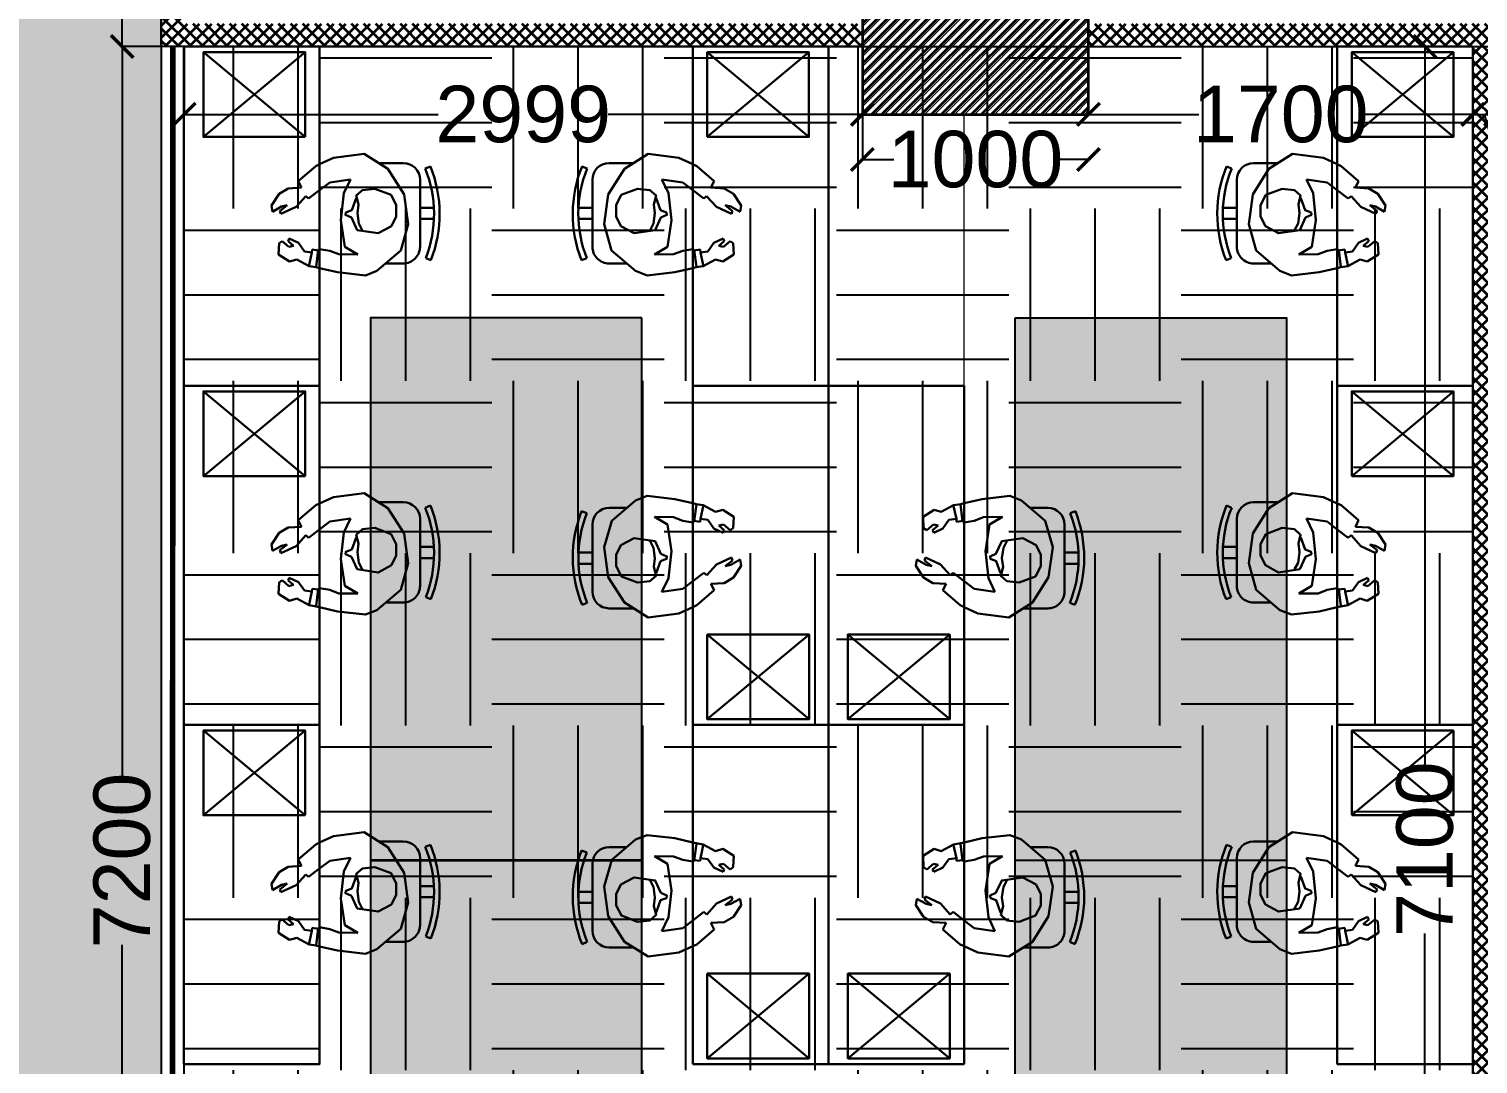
# Model space of a CAD drawing. Header units: millimetres. Extents: x 263321 to 4958806, y 33647 to 987811.
# Drawn here: x 2348066 to 2354474, y 475183 to 479761 of the extents above; entities that cross this region are included whole.
import ezdxf

# ---------------------------------------------------------------- set-up
doc = ezdxf.new("R2010")
doc.units = ezdxf.units.MM
doc.header["$PDMODE"] = 3
for name, color, linetype, lineweight in [('A-FURN-MODULAR', 6, 'Continuous', 18), ('A-FURN-TABLE-GROMMET', 7, 'Continuous', 9), ('A-GLASS PARTITION', 5, 'Continuous', 18), ('A-GYPSUM PARTITION', 250, 'Continuous', 35), ('A-PLAN-COLUMN', 3, 'Continuous', 0), ('A-PLAN-RCC-HATCH', 8, 'Continuous', 13), ('Base 7th & 9th', 250, 'Continuous', 35), ('FURNITURE', 30, 'Continuous', 5), ('SW-PARTITION GYPSUM', 30, 'Continuous', 18)]:
    doc.layers.add(name, color=color, linetype=linetype, lineweight=lineweight)
for name, color, linetype in [('CEILING TOA', 7, 'Continuous'), ('FLOORING TOA', 7, 'Continuous'), ('PARTITION DIM.', 250, 'Continuous'), ('PARTITION GYPSUM', 250, 'Continuous')]:
    doc.layers.add(name, color=color, linetype=linetype)
doc.styles.get("Standard").update_dxf_attribs({"font": 'arial.ttf'})
doc.styles.add('TEXT @ 150', font='arial.ttf', dxfattribs={"height": 225})
doc.dimstyles.new('DIM @ 150', dxfattribs={"dimtxt": 225, "dimasz": 100, "dimexe": 1, "dimexo": 0, "dimgap": 0.5, "dimtad": 0, "dimdec": 0, "dimzin": 0, "dimdsep": 46, "dimtxsty": 'TEXT @ 150', "dimblk": 'ARCHTICK', "dimcen": -2, "dimclrd": 8, "dimclre": 8, "dimclrt": 7, "dimadec": 0, "dimazin": 0, "dimtfac": 1, "dimtdec": 0, "dimtofl": 0, "dimtmove": 0, "dimatfit": 3, "dimldrblk": 'OPEN90', "dimfxl": 1, "dimtolj": 1, "dimtzin": 0, "dimlwd": -1, "dimlwe": -1, "dimarcsym": 0})
pattern_1 = [(45, (13069.08, -8478.743), (-26.94076836, 26.94076836), []), (135, (13069.08, -8478.743), (-26.94076836, -26.94076836), [])]

# ---------------------------------------------------------------- blocks, each defined once
blk = doc.blocks.new('EWDSXC')
at = {"layer": 'FURNITURE', "color": 20, "lineweight": 30}
for p, q in [((2181354.7, 122523.5), (2181804.7, 122898.5)), ((2181354.7, 122898.5), (2181804.7, 122523.5)), ((2181890.8, 121423.5), (2181290.8, 121423.5))]:
    blk.add_line(p, q, dxfattribs=at)
at = {"layer": 'FURNITURE', "color": 8, "lineweight": 30}
for p, q in [((2181029.8, 122408.2, 0), (2180920.8, 122408.2, 0)), ((2181093.5, 122448.2, 0), (2180988.7, 122382.5, 0)), ((2181229.6, 122430.8, 0), (2181093.5, 122448.2, 0)), ((2181290.8, 122402.6, 0), (2181229.6, 122430.8, 0)), ((2181308.1, 122394.6, 0), (2181290.8, 122402.6, 0)), ((2181385.3, 122328.3, 0), (2181308.1, 122394.6, 0)), ((2180846.8, 122334.2, 0), (2180846.8, 122038.2, 0)), ((2180988.7, 122382.5, 0), (2180917.2, 122269.7, 0)), ((2181183.6, 122274.7, 0), (2181154.5, 122335.4, 0)), ((2181154.5, 122335.4, 0), (2181246.3, 122322.2, 0)), ((2181290.8, 122288.2, 0), (2181246.3, 122322.2, 0)), ((2181370.8, 122299.7, 0), (2181385.3, 122328.3, 0)), ((2180917.2, 122269.7, 0), (2180899.1, 122138.1, 0)), ((2181196.3, 122156, 0), (2181183.6, 122274.7, 0)), ((2181290.8, 122288.2, 0), (2181339.7, 122250.9, 0)), ((2181339.7, 122250.9, 0), (2181352.2, 122262, 0)), ((2181352.2, 122262, 0), (2181395.1, 122214.3, 0)), ((2181429.8, 122296.2, 0), (2181370.8, 122299.7, 0)), ((2181470.4, 122272.3, 0), (2181429.8, 122296.2, 0)), ((2181504.2, 122220.5, 0), (2181470.4, 122272.3, 0)), ((2181395.1, 122214.3, 0), (2181461.8, 122183.1, 0)), ((2181466.7, 122196, 0), (2181434.4, 122221.3, 0)), ((2181434.4, 122221.3, 0), (2181459.2, 122215.6, 0)), ((2181459.2, 122215.6, 0), (2181499.8, 122192.4, 0)), ((2181461.8, 122183.1, 0), (2181466.7, 122196, 0)), ((2181499.8, 122192.4, 0), (2181504.2, 122220.5, 0)), ((2180899.1, 122138.1, 0), (2180932.1, 122020.8, 0)), ((2181179, 122037.9, 0), (2181196.3, 122156, 0)), ((2181424.8, 122073.8, 0), (2181384.6, 122055.1, 0)), ((2181430.2, 122062.6, 0), (2181424.8, 122073.8, 0)), ((2180932.1, 122020.8, 0), (2181037.2, 121931, 0)), ((2181121.3, 122003.8, 0), (2181205.9, 122005.1, 0)), ((2181205.9, 122005.1, 0), (2181246.3, 122020.5, 0)), ((2181290.8, 122028, 0), (2181246.3, 122020.5, 0)), ((2181294.6, 122027.8, 0), (2181290.1, 122028, 0)), ((2181295.2, 122021.6, 0), (2181294.6, 122027.8, 0)), ((2181323.9, 122025.1, 0), (2181295.2, 122021.6, 0)), ((2181325.1, 122012.8, 0), (2181323.9, 122025.1, 0)), ((2181358.1, 122017.3, 0), (2181325.1, 122012.8, 0)), ((2181384.6, 122055.1, 0), (2181358.1, 122017.3, 0)), ((2181405.7, 122042.3, 0), (2181430.2, 122062.6, 0)), ((2181426.5, 122037.5, 0), (2181405.7, 122042.3, 0)), ((2181423.6, 121972.4, 0), (2181472.5, 122003.1, 0)), ((2181456.2, 122062.7, 0), (2181426.5, 122037.5, 0)), ((2181470, 122053.5, 0), (2181456.2, 122062.7, 0)), ((2181472.5, 122003.1, 0), (2181470, 122053.5, 0)), ((2180920.8, 121964.2, 0), (2180998.3, 121964.2, 0)), ((2181290.8, 121943.7, 0), (2181211.3, 121925.1, 0)), ((2181290.8, 121943.7, 0), (2181306.2, 121947.3, 0)), ((2181306.2, 121947.3, 0), (2181337.2, 121952.2, 0)), ((2181337.2, 121952.2, 0), (2181391.8, 121981.6, 0)), ((2181391.8, 121981.6, 0), (2181423.6, 121972.4, 0)), ((2181037.2, 121931, 0), (2181088.5, 121911.2, 0)), ((2181088.5, 121911.2, 0), (2181211.3, 121925.1, 0))]:
    blk.add_line(p, q, dxfattribs=at)
at = {"layer": 'FURNITURE', "color": 20, "lineweight": 30}
for points in [[(2181290.8, 122923.5), (2181290.8, 121423.5), (2181890.8, 121423.5), (2181890.8, 122923.5)], [(2181354.7, 122523.5), (2181354.7, 122898.5), (2181804.7, 122898.5), (2181804.7, 122523.5)]]:
    blk.add_lwpolyline(points, close=True, dxfattribs=at)
at = {"layer": 'FURNITURE', "color": 8, "lineweight": 30, "elevation": 0}
for points in [[(2180801, 122392.9), (2180823.8, 122383.6)], [(2181102.2, 122111.7), (2181117.2, 122140.2), (2181123.6, 122186.5), (2181118.7, 122225), (2181128.6, 122264.2), (2181101.5, 122288.5), (2181046.8, 122294.4), (2180974.9, 122267.2), (2180951.6, 122222.4), (2180951.6, 122171.8), (2180973, 122129), (2181031.3, 122097.9), (2181124.6, 122111.5), (2181150, 122166.6), (2181176.4, 122178.7), (2181175, 122189.4), (2181148.6, 122199.4), (2181129.4, 122252.8)], [(2180784.7, 122210.7), (2180846.8, 122210.7)], [(2180784.7, 122161.4), (2180846.8, 122161.4)], [(2181179, 122037.9), (2181121.3, 122003.8)], [(2181297.6, 122023.1), (2181306.6, 121949.2)], [(2181325.1, 122012.8), (2181338.7, 121949.9)], [(2180799, 121978.7), (2180821.8, 121988)]]:
    blk.add_lwpolyline(points, dxfattribs=at)
blk.add_lwpolyline([(2181290.1, 122028, 0.034638), (2181290.8, 122038.2), (2181290.8, 122288.2)], format="xyb", dxfattribs=at)
at = {"layer": 'FURNITURE', "color": 8, "lineweight": 30}
for centre, radius, start, end in [((2181317.2, 122183.3, 0), 557.1, 157.90057, 201.54195), ((2180920.8, 122334.2, 0), 74, 89.99989, 179.99989), ((2181317.2, 122183.3, 0), 532.5, 157.90057, 201.51614), ((2180920.8, 122038.2, 0), 74, 179.99989, 269.99989)]:
    blk.add_arc(centre, radius, start, end, dxfattribs=at)
blk = doc.blocks.new('f')
at = {"layer": 'FURNITURE', "color": 20, "lineweight": 30}
for p, q in [((1771584.1, 166310.4, 0), (1770984.1, 166310.4, 0)), ((1771584.1, 166310.4, 0), (1772184.1, 166310.4, 0)), ((1771048, 165210.4, 0), (1771498, 164835.4, 0)), ((1771048, 164835.4, 0), (1771498, 165210.4, 0)), ((1772120.2, 165210.4, 0), (1771670.2, 164835.4, 0)), ((1772120.2, 164835.4, 0), (1771670.2, 165210.4, 0))]:
    blk.add_line(p, q, dxfattribs=at)
at = {"layer": 'FURNITURE', "color": 8, "lineweight": 30}
for p, q in [((1770614.1, 165769.7, 0), (1770691.6, 165769.7, 0)), ((1770625.4, 165713.1, 0), (1770730.5, 165802.9, 0)), ((1770730.5, 165802.9, 0), (1770781.9, 165822.6, 0)), ((1770781.9, 165822.6, 0), (1770904.7, 165808.8, 0)), ((1770984.1, 165790.2, 0), (1770904.7, 165808.8, 0)), ((1770984.1, 165790.2, 0), (1770999.5, 165786.6, 0)), ((1770999.5, 165786.6, 0), (1771030.5, 165781.7, 0)), ((1771030.5, 165781.7, 0), (1771085.1, 165752.3, 0)), ((1772137.7, 165781.7, 0), (1772083.2, 165752.3, 0)), ((1772168.8, 165786.6, 0), (1772137.7, 165781.7, 0)), ((1772184.1, 165790.2, 0), (1772168.8, 165786.6, 0)), ((1772184.1, 165790.2, 0), (1772263.6, 165808.8, 0)), ((1772386.4, 165822.6, 0), (1772263.6, 165808.8, 0)), ((1772437.7, 165802.9, 0), (1772386.4, 165822.6, 0)), ((1772542.8, 165713.1, 0), (1772437.7, 165802.9, 0)), ((1772554.1, 165769.7, 0), (1772476.6, 165769.7, 0)), ((1770592.4, 165595.8, 0), (1770625.4, 165713.1, 0)), ((1770814.7, 165730.1, 0), (1770899.2, 165728.8, 0)), ((1770899.2, 165728.8, 0), (1770939.6, 165713.4, 0)), ((1770984.1, 165705.9, 0), (1770939.6, 165713.4, 0)), ((1770988, 165706.1, 0), (1770983.4, 165705.9, 0)), ((1770988.6, 165712.3, 0), (1770988, 165706.1, 0)), ((1771017.3, 165708.8, 0), (1770988.6, 165712.3, 0)), ((1771018.5, 165721.1, 0), (1771017.3, 165708.8, 0)), ((1771051.4, 165716.6, 0), (1771018.5, 165721.1, 0)), ((1771078, 165678.8, 0), (1771051.4, 165716.6, 0)), ((1771085.1, 165752.3, 0), (1771116.9, 165761.5, 0)), ((1771116.9, 165761.5, 0), (1771165.8, 165730.8, 0)), ((1771165.8, 165730.8, 0), (1771163.4, 165680.4, 0)), ((1772051.4, 165761.5, 0), (1772002.5, 165730.8, 0)), ((1772002.5, 165730.8, 0), (1772004.9, 165680.4, 0)), ((1772083.2, 165752.3, 0), (1772051.4, 165761.5, 0)), ((1772090.3, 165678.8, 0), (1772116.9, 165716.6, 0)), ((1772116.9, 165716.6, 0), (1772149.8, 165721.1, 0)), ((1772149.8, 165721.1, 0), (1772151, 165708.8, 0)), ((1772151, 165708.8, 0), (1772179.7, 165712.3, 0)), ((1772179.7, 165712.3, 0), (1772180.3, 165706.1, 0)), ((1772180.3, 165706.1, 0), (1772184.8, 165705.9, 0)), ((1772184.1, 165705.9, 0), (1772228.7, 165713.4, 0)), ((1772269.1, 165728.8, 0), (1772228.7, 165713.4, 0)), ((1772353.6, 165730.1, 0), (1772269.1, 165728.8, 0)), ((1772575.8, 165595.8, 0), (1772542.8, 165713.1, 0)), ((1770540.1, 165399.7, 0), (1770540.1, 165695.7, 0)), ((1770872.3, 165696, 0), (1770889.7, 165577.9, 0)), ((1771118.1, 165660.1, 0), (1771078, 165678.8, 0)), ((1771119.8, 165696.4, 0), (1771099, 165691.6, 0)), ((1771099, 165691.6, 0), (1771123.6, 165671.3, 0)), ((1771123.6, 165671.3, 0), (1771118.1, 165660.1, 0)), ((1771149.5, 165671.2, 0), (1771119.8, 165696.4, 0)), ((1771163.4, 165680.4, 0), (1771149.5, 165671.2, 0)), ((1772004.9, 165680.4, 0), (1772018.8, 165671.2, 0)), ((1772018.8, 165671.2, 0), (1772048.4, 165696.4, 0)), ((1772069.3, 165691.6, 0), (1772044.7, 165671.3, 0)), ((1772044.7, 165671.3, 0), (1772050.1, 165660.1, 0)), ((1772048.4, 165696.4, 0), (1772069.3, 165691.6, 0)), ((1772050.1, 165660.1, 0), (1772090.3, 165678.8, 0)), ((1772295.9, 165696, 0), (1772278.6, 165577.9, 0)), ((1772628.1, 165399.7, 0), (1772628.1, 165695.7, 0)), ((1770610.5, 165464.2, 0), (1770592.4, 165595.8, 0)), ((1770889.7, 165577.9, 0), (1770876.9, 165459.2, 0)), ((1772278.6, 165577.9, 0), (1772291.4, 165459.2, 0)), ((1772557.7, 165464.2, 0), (1772575.8, 165595.8, 0)), ((1771045.5, 165471.8, 0), (1771088.4, 165519.6, 0)), ((1771088.4, 165519.6, 0), (1771155.1, 165550.8, 0)), ((1771160, 165537.9, 0), (1771127.7, 165512.6, 0)), ((1771127.7, 165512.6, 0), (1771152.6, 165518.3, 0)), ((1771152.6, 165518.3, 0), (1771193.1, 165541.5, 0)), ((1771155.1, 165550.8, 0), (1771160, 165537.9, 0)), ((1771197.6, 165513.4, 0), (1771163.8, 165461.6, 0)), ((1771193.1, 165541.5, 0), (1771197.6, 165513.4, 0)), ((1771975.1, 165541.5, 0), (1771970.7, 165513.4, 0)), ((1771970.7, 165513.4, 0), (1772004.5, 165461.6, 0)), ((1772015.7, 165518.3, 0), (1771975.1, 165541.5, 0)), ((1772013.2, 165550.8, 0), (1772008.2, 165537.9, 0)), ((1772008.2, 165537.9, 0), (1772040.5, 165512.6, 0)), ((1772079.8, 165519.6, 0), (1772013.2, 165550.8, 0)), ((1772040.5, 165512.6, 0), (1772015.7, 165518.3, 0)), ((1772122.7, 165471.8, 0), (1772079.8, 165519.6, 0)), ((1770682, 165351.4, 0), (1770610.5, 165464.2, 0)), ((1770876.9, 165459.2, 0), (1770847.8, 165398.5, 0)), ((1770984.1, 165445.7, 0), (1770939.6, 165411.7, 0)), ((1770984.1, 165445.7, 0), (1771033, 165483, 0)), ((1771033, 165483, 0), (1771045.5, 165471.8, 0)), ((1771163.8, 165461.6, 0), (1771123.1, 165437.7, 0)), ((1772004.5, 165461.6, 0), (1772045.1, 165437.7, 0)), ((1772135.3, 165483, 0), (1772122.7, 165471.8, 0)), ((1772184.1, 165445.7, 0), (1772135.3, 165483, 0)), ((1772184.1, 165445.7, 0), (1772228.7, 165411.7, 0)), ((1772291.4, 165459.2, 0), (1772320.4, 165398.5, 0)), ((1772486.2, 165351.4, 0), (1772557.7, 165464.2, 0)), ((1770847.8, 165398.5, 0), (1770939.6, 165411.7, 0)), ((1771078.6, 165405.6, 0), (1771001.4, 165339.3, 0)), ((1771123.1, 165437.7, 0), (1771064.1, 165434.2, 0)), ((1771064.1, 165434.2, 0), (1771078.6, 165405.6, 0)), ((1772045.1, 165437.7, 0), (1772104.2, 165434.2, 0)), ((1772104.2, 165434.2, 0), (1772089.7, 165405.6, 0)), ((1772089.7, 165405.6, 0), (1772166.8, 165339.3, 0)), ((1772320.4, 165398.5, 0), (1772228.7, 165411.7, 0)), ((1770723.1, 165325.7, 0), (1770614.1, 165325.7, 0)), ((1770786.9, 165285.7, 0), (1770682, 165351.4, 0)), ((1770984.1, 165331.3, 0), (1770922.9, 165303.1, 0)), ((1771001.4, 165339.3, 0), (1770984.1, 165331.3, 0)), ((1772166.8, 165339.3, 0), (1772184.1, 165331.3, 0)), ((1772184.1, 165331.3, 0), (1772245.3, 165303.1, 0)), ((1772381.4, 165285.7, 0), (1772486.2, 165351.4, 0)), ((1772445.2, 165325.7, 0), (1772554.1, 165325.7, 0)), ((1770922.9, 165303.1, 0), (1770786.9, 165285.7, 0)), ((1772245.3, 165303.1, 0), (1772381.4, 165285.7, 0))]:
    blk.add_line(p, q, dxfattribs=at)
at = {"layer": 'FURNITURE', "color": 20, "lineweight": 30, "elevation": 0}
for points in [[(1770984.1, 164810.4), (1770984.1, 166310.4), (1771584.1, 166310.4), (1771584.1, 164810.4)], [(1772184.1, 164810.4), (1772184.1, 166310.4), (1771584.1, 166310.4), (1771584.1, 164810.4)], [(1771048, 165210.4), (1771048, 164835.4), (1771498, 164835.4), (1771498, 165210.4)], [(1772120.2, 165210.4), (1772120.2, 164835.4), (1771670.2, 164835.4), (1771670.2, 165210.4)]]:
    blk.add_lwpolyline(points, close=True, dxfattribs=at)
at = {"layer": 'FURNITURE', "color": 8, "lineweight": 30, "elevation": 0}
for points in [[(1770990.9, 165710.8), (1770999.9, 165784.7)], [(1771018.5, 165721.1), (1771032, 165784)], [(1772149.8, 165721.1), (1772136.3, 165784)], [(1772177.4, 165710.8), (1772168.3, 165784.7)], [(1770492.3, 165755.2), (1770515.2, 165745.9)], [(1770872.3, 165696), (1770814.7, 165730.1)], [(1772295.9, 165696), (1772353.6, 165730.1)], [(1772676, 165755.2), (1772653.1, 165745.9)], [(1770478.1, 165572.5), (1770540.1, 165572.5)], [(1770795.6, 165622.2), (1770810.5, 165593.7), (1770817, 165547.3), (1770812, 165508.9), (1770822, 165469.7), (1770794.9, 165445.4), (1770740.2, 165439.5), (1770668.2, 165466.7), (1770644.9, 165511.5), (1770644.9, 165562.1), (1770666.3, 165604.9), (1770724.6, 165636), (1770817.9, 165622.4), (1770843.4, 165567.3), (1770869.8, 165555.2), (1770868.3, 165544.5), (1770841.9, 165534.5), (1770822.7, 165481.1)], [(1772372.7, 165622.2), (1772357.7, 165593.7), (1772351.3, 165547.3), (1772356.3, 165508.9), (1772346.3, 165469.7), (1772373.4, 165445.4), (1772428.1, 165439.5), (1772500, 165466.7), (1772523.3, 165511.5), (1772523.3, 165562.1), (1772502, 165604.9), (1772443.6, 165636), (1772350.3, 165622.4), (1772324.9, 165567.3), (1772298.5, 165555.2), (1772299.9, 165544.5), (1772326.3, 165534.5), (1772345.6, 165481.1)], [(1772690.2, 165572.5), (1772628.1, 165572.5)], [(1770478.1, 165523.2), (1770540.1, 165523.2)], [(1772690.2, 165523.2), (1772628.1, 165523.2)], [(1770494.3, 165341), (1770517.2, 165350.3)], [(1772673.9, 165341), (1772651.1, 165350.3)]]:
    blk.add_lwpolyline(points, dxfattribs=at)
for points in [[(1770983.4, 165705.9, -0.034638), (1770984.1, 165695.7), (1770984.1, 165445.7)], [(1772184.8, 165705.9, 0.034638), (1772184.1, 165695.7), (1772184.1, 165445.7)]]:
    blk.add_lwpolyline(points, format="xyb", dxfattribs=at)
at = {"layer": 'FURNITURE', "color": 8, "lineweight": 30}
for centre, radius, start, end in [((1770614.1, 165695.7), 74, 90.00011, 180.00011), ((1772554.1, 165695.7), 74, 359.99989, 89.99989), ((1771010.5, 165550.6), 557.1, 158.45805, 202.09943), ((1771010.5, 165550.6), 532.5, 158.48386, 202.09943), ((1772157.7, 165550.6), 532.5, 337.90057, 21.51614), ((1772157.7, 165550.6), 557.1, 337.90057, 21.54195), ((1770614.1, 165399.7), 74, 180.00011, 270.00011), ((1772554.1, 165399.7), 74, 269.99989, 359.99989)]:
    blk.add_arc(centre, radius, start, end, dxfattribs=at)
blk = doc.blocks.new('Columns')
at = {"layer": 'A-PLAN-RCC-HATCH'}
h = blk.add_hatch(dxfattribs=at)
h.set_pattern_fill('ANSI31', color=256, scale=250, style=0)
h.set_pattern_definition([(45, (414397.9, -601762.232), (-22.0970869, 22.0970869), [])])
h.paths.add_polyline_path([(-26160.3, -9463), (-25160.3, -9463), (-25160.3, -8463), (-26160.3, -8463)])
at = {"layer": 'A-PLAN-COLUMN'}
blk.add_lwpolyline([(-26160.3, -9463), (-25160.3, -9463), (-25160.3, -8463), (-26160.3, -8463)], close=True, dxfattribs=at)
blk = doc.blocks.new('_ArchTick')
at = {"color": 0, "linetype": 'ByBlock', "const_width": 0.15}
blk.add_lwpolyline([(-0.5, -0.5), (0.5, 0.5)], dxfattribs=at)
blk = doc.blocks.new('*D637')
at = {"layer": 'Defpoints', "color": 0, "transparency": 16777216}
for p in [(2348752.4, 479683.1, 0), (2351751.6, 479683.1), (2351751.6, 479383.1)]:
    blk.add_point(p, dxfattribs=at)
at = {"layer": 'PARTITION DIM.', "color": 8, "transparency": 16777216}
for p, q in [((2348752.4, 479683.1), (2348752.4, 479382.1)), ((2351751.6, 479683.1), (2351751.6, 479382.1)), ((2348752.4, 479383.1), (2349875.8, 479383.1)), ((2351751.6, 479383.1), (2350628.2, 479383.1))]:
    blk.add_line(p, q, dxfattribs=at)
at = {"layer": 'PARTITION DIM.', "color": 8, "transparency": 16777216, "xscale": 100, "yscale": 100, "zscale": 100, "rotation": 180}
blk.add_blockref('_ArchTick', (2348752.4, 479383.1), dxfattribs=at)
at = {"layer": 'PARTITION DIM.', "color": 8, "transparency": 16777216, "xscale": 100, "yscale": 100, "zscale": 100}
blk.add_blockref('_ArchTick', (2351751.6, 479383.1), dxfattribs=at)
at = {"layer": 'PARTITION DIM.', "color": 7, "transparency": 16777216, "insert": (2350252, 479383.1), "char_height": 250, "attachment_point": 5}
blk.add_mtext('\\A1;2999', dxfattribs=at)
blk = doc.blocks.new('_Open90')
at = {"color": 0, "linetype": 'ByBlock'}
for p, q in [((0, 0), (-1, 0)), ((-0.5, 0.5), (0, 0)), ((0, 0), (-0.5, -0.5))]:
    blk.add_line(p, q, dxfattribs=at)
blk = doc.blocks.new('*D638')
at = {"layer": 'Defpoints', "color": 0, "transparency": 16777216}
for p in [(2351751.6, 479483.6), (2352751.6, 479183.6), (2352751.6, 479183.6)]:
    blk.add_point(p, dxfattribs=at)
at = {"layer": 'PARTITION DIM.', "color": 8, "transparency": 16777216}
for p, q in [((2351751.6, 479483.6), (2351751.6, 479182.6)), ((2351751.6, 479183.6), (2351890, 479183.6)), ((2352751.6, 479183.6), (2352613.2, 479183.6)), ((2352751.6, 479183.6), (2352751.6, 479184.6))]:
    blk.add_line(p, q, dxfattribs=at)
at = {"layer": 'PARTITION DIM.', "color": 8, "transparency": 16777216, "xscale": 100, "yscale": 100, "zscale": 100, "rotation": 180}
blk.add_blockref('_ArchTick', (2351751.6, 479183.6), dxfattribs=at)
at = {"layer": 'PARTITION DIM.', "color": 8, "transparency": 16777216, "xscale": 100, "yscale": 100, "zscale": 100}
blk.add_blockref('_ArchTick', (2352751.6, 479183.6), dxfattribs=at)
at = {"layer": 'PARTITION DIM.', "color": 7, "transparency": 16777216, "insert": (2352251.6, 479183.6), "char_height": 250, "attachment_point": 5}
blk.add_mtext('\\A1;1000', dxfattribs=at)
blk = doc.blocks.new('*D639')
at = {"layer": 'Defpoints', "color": 0, "transparency": 16777216}
for p in [(2354451.6, 479683.1), (2352751.6, 479383.1), (2354451.6, 479383.1)]:
    blk.add_point(p, dxfattribs=at)
at = {"layer": 'PARTITION DIM.', "color": 8, "transparency": 16777216}
for p, q in [((2354451.6, 479683.1), (2354451.6, 479382.1)), ((2352751.6, 479383.1), (2352751.6, 479384.1)), ((2352751.6, 479383.1), (2353240, 479383.1)), ((2354451.6, 479383.1), (2353963.2, 479383.1))]:
    blk.add_line(p, q, dxfattribs=at)
at = {"layer": 'PARTITION DIM.', "color": 8, "transparency": 16777216, "xscale": 100, "yscale": 100, "zscale": 100, "rotation": 180}
blk.add_blockref('_ArchTick', (2352751.6, 479383.1), dxfattribs=at)
at = {"layer": 'PARTITION DIM.', "color": 8, "transparency": 16777216, "xscale": 100, "yscale": 100, "zscale": 100}
blk.add_blockref('_ArchTick', (2354451.6, 479383.1), dxfattribs=at)
at = {"layer": 'PARTITION DIM.', "color": 7, "transparency": 16777216, "insert": (2353601.6, 479383.1), "char_height": 250, "attachment_point": 5}
blk.add_mtext('\\A1;1700', dxfattribs=at)
blk = doc.blocks.new('*D640')
at = {"layer": 'Defpoints', "color": 0, "transparency": 16777216}
for p in [(2354451.6, 479683.1), (2354551.6, 479499.5), (2354551.6, 479383.1)]:
    blk.add_point(p, dxfattribs=at)
at = {"layer": 'PARTITION DIM.', "color": 8, "transparency": 16777216}
for p, q in [((2354451.6, 479683.1), (2354451.6, 479382.1)), ((2354551.6, 479499.5), (2354551.6, 479382.1)), ((2354451.6, 479383.1), (2354551.6, 479383.1)), ((2354501.6, 479383.1), (2354617, 478998.4)), ((2354617, 478998.4), (2354618, 478998.4))]:
    blk.add_line(p, q, dxfattribs=at)
at = {"layer": 'PARTITION DIM.', "color": 8, "transparency": 16777216, "xscale": 100, "yscale": 100, "zscale": 100, "rotation": 180}
blk.add_blockref('_ArchTick', (2354451.6, 479383.1), dxfattribs=at)
at = {"layer": 'PARTITION DIM.', "color": 8, "transparency": 16777216, "xscale": 100, "yscale": 100, "zscale": 100}
blk.add_blockref('_ArchTick', (2354551.6, 479383.1), dxfattribs=at)
at = {"layer": 'PARTITION DIM.', "color": 7, "transparency": 16777216, "insert": (2354882.5, 478998.4), "char_height": 250, "attachment_point": 5}
blk.add_mtext('\\A1;100', dxfattribs=at)
blk = doc.blocks.new('*D642')
at = {"layer": 'Defpoints', "color": 0, "transparency": 16777216}
for p in [(2354451.6, 479683.1), (2354239.3, 472583.1), (2354451.5, 472583.1)]:
    blk.add_point(p, dxfattribs=at)
at = {"layer": 'PARTITION DIM.', "color": 8, "transparency": 16777216}
for p, q in [((2354451.6, 479683.1), (2354238.3, 479683.1)), ((2354239.3, 479683.1), (2354239.3, 476505.4)), ((2354239.3, 472583.1), (2354239.3, 475760.7)), ((2354451.5, 472583.1), (2354238.3, 472583.1))]:
    blk.add_line(p, q, dxfattribs=at)
at = {"layer": 'PARTITION DIM.', "color": 8, "transparency": 16777216, "xscale": 100, "yscale": 100, "zscale": 100}
for p, rotation in [((2354239.3, 479683.1), 90), ((2354239.3, 472583.1), 270)]:
    blk.add_blockref('_ArchTick', p, dxfattribs=dict(at, rotation=rotation))
at = {"layer": 'PARTITION DIM.', "color": 7, "transparency": 16777216, "insert": (2354239.3, 476133.1), "char_height": 250, "attachment_point": 5, "rotation": 90}
blk.add_mtext('\\A1;7100', dxfattribs=at)
blk = doc.blocks.new('*D647')
at = {"layer": 'Defpoints', "color": 0, "transparency": 16777216}
for p in [(2348478.3, 479683.1), (2348650.9, 479683.1, 0), (2348650.9, 472483.1)]:
    blk.add_point(p, dxfattribs=at)
at = {"layer": 'PARTITION DIM.', "color": 8, "transparency": 16777216}
for p, q in [((2348650.9, 479683.1), (2348477.3, 479683.1)), ((2348478.3, 479683.1), (2348478.3, 476455.4)), ((2348478.3, 472483.1), (2348478.3, 475710.7)), ((2348650.9, 472483.1), (2348477.3, 472483.1))]:
    blk.add_line(p, q, dxfattribs=at)
at = {"layer": 'PARTITION DIM.', "color": 8, "transparency": 16777216, "xscale": 100, "yscale": 100, "zscale": 100}
for p, rotation in [((2348478.3, 479683.1), 90), ((2348478.3, 472483.1), 270)]:
    blk.add_blockref('_ArchTick', p, dxfattribs=dict(at, rotation=rotation))
at = {"layer": 'PARTITION DIM.', "color": 7, "transparency": 16777216, "insert": (2348478.3, 476083.1), "char_height": 250, "attachment_point": 5, "rotation": 90}
blk.add_mtext('\\A1;7200', dxfattribs=at)
blk = doc.blocks.new('*D648')
at = {"layer": 'Defpoints', "color": 0, "transparency": 16777216}
for p in [(2348478.3, 484183.1), (2348651.6, 484183.1, 0), (2348650.9, 479683.1, 0)]:
    blk.add_point(p, dxfattribs=at)
at = {"layer": 'PARTITION DIM.', "color": 8, "transparency": 16777216}
for p, q in [((2348651.6, 484183.1), (2348477.3, 484183.1)), ((2348478.3, 484183.1), (2348478.3, 482311.5)), ((2348478.3, 479683.1), (2348478.3, 481554.7)), ((2348650.9, 479683.1), (2348477.3, 479683.1))]:
    blk.add_line(p, q, dxfattribs=at)
at = {"layer": 'PARTITION DIM.', "color": 8, "transparency": 16777216, "xscale": 100, "yscale": 100, "zscale": 100}
for p, rotation in [((2348478.3, 484183.1), 90), ((2348478.3, 479683.1), 270)]:
    blk.add_blockref('_ArchTick', p, dxfattribs=dict(at, rotation=rotation))
at = {"layer": 'PARTITION DIM.', "color": 7, "transparency": 16777216, "insert": (2348478.3, 481933.1), "char_height": 250, "attachment_point": 5, "rotation": 90}
blk.add_mtext('\\A1;4500', dxfattribs=at)

msp = doc.modelspace()

# ---------------------------------------------------------------- hatches: boundary and pattern name
at = {"layer": 'A-GYPSUM PARTITION', "true_color": 0x636466}
h = msp.add_hatch(dxfattribs=at)
h.set_pattern_fill('ANSI37', color=251, scale=12)
h.set_pattern_definition(pattern_1)
h.paths.add_polyline_path([(2351775, 484383.1), (2351775, 487283.1), (2351675, 487283.1), (2351675, 487024.5), (2351691.6, 487025.1), (2351715.1, 487026.8), (2351705.3, 487012.3), (2351675, 486995.3), (2351675, 484483.1, -0.414214), (2351375, 484183.1), (2349230.4, 484183.1), (2349235.4, 484169), (2349227.7, 484183.1), (2349051.6, 484183.1), (2349043.2, 484161.6), (2349009.8, 484129.5), (2348996.5, 484134.4), (2348998.7, 484144.6), (2349010, 484166.4), (2349013.2, 484183.1), (2348906.1, 484183.1), (2348905.8, 484182.9), (2348886.8, 484182.9), (2348886.3, 484182.6), (2348880.2, 484183.1), (2348651.6, 484183.1), (2348651.6, 479683.1), (2351751.6, 479683.1), (2351751.6, 479783.1), (2348751.6, 479783.1), (2348751.6, 484083.1), (2351475, 484083.1, 0.414214)])
h = msp.add_hatch(dxfattribs=at)
h.set_pattern_fill('ANSI37', color=251, scale=12)
h.set_pattern_definition(pattern_1)
h.paths.add_polyline_path([(2358926.6, 479783.1), (2352751.6, 479783.1), (2352751.6, 479683.1), (2358926.6, 479683.1)])
h = msp.add_hatch(dxfattribs=at)
h.set_pattern_fill('ANSI37', color=251, scale=12)
h.set_pattern_definition(pattern_1)
h.paths.add_polyline_path([(2354451.6, 479683.1), (2354551.6, 479683.1), (2354551.6, 472483.1), (2354451.6, 472483.1)])
at = {"layer": 'Base 7th & 9th'}
h = msp.add_hatch(dxfattribs=at)
h.set_pattern_fill('ANSI31', color=256, scale=250, style=0)
h.set_pattern_definition([(45, (2792309.825, -112916.18), (-22.0970869, 22.0970869), [])])
h.paths.add_polyline_path([(2351751.6, 479383.1), (2352751.6, 479383.1), (2352751.6, 480383.1), (2351751.6, 480383.1)])
at = {"layer": 'CEILING TOA', "true_color": 0x939598}
h = msp.add_hatch(color=252, dxfattribs=at)
h.dxf.hatch_style = 1
h.paths.add_polyline_path([(2350776.6, 478483.9), (2349576.6, 478483.9), (2349576.6, 476083.1), (2350776.6, 476083.1)])
at = {"layer": 'CEILING TOA', "true_color": 0xf4ee51}
h = msp.add_hatch(color=41, dxfattribs=at)
h.dxf.hatch_style = 1
h.paths.add_polyline_path([(2352426.6, 478483.9), (2353626.6, 478483.9), (2353626.6, 476083.1), (2352426.6, 476083.1)])
h = msp.add_hatch(color=41, dxfattribs=at)
h.dxf.hatch_style = 1
h.paths.add_polyline_path([(2350776.6, 476084.1), (2349576.6, 476084.1), (2349576.6, 473683.1), (2350776.6, 473683.1)])
at = {"layer": 'CEILING TOA', "true_color": 0x939598}
h = msp.add_hatch(color=252, dxfattribs=at)
h.dxf.hatch_style = 1
h.paths.add_polyline_path([(2352426.6, 476084.1), (2353626.6, 476084.1), (2353626.6, 473683.1), (2352426.6, 473683.1)])
at = {"layer": 'FLOORING TOA', "true_color": 0xc7c8ca}
h = msp.add_hatch(dxfattribs=at)
h.set_pattern_fill('EARTH', color=9, scale=120)
edge = h.paths.add_edge_path()
edge.add_line((2399150.3, 470683.1), (2406751.6, 470683.1))
edge.add_line((2406751.6, 470683.1), (2406751.6, 489283.1))
edge.add_line((2406751.6, 489283.1), (2406777, 491421.9))
edge.add_line((2406777, 491421.9), (2410711.6, 491383.1))
edge.add_line((2410711.6, 491383.1), (2410711.6, 490662.8))
edge.add_line((2410711.6, 490662.8), (2412251.6, 490662.8))
edge.add_line((2412251.6, 490662.8), (2412251.6, 491383.1))
edge.add_line((2412251.6, 491383.1), (2413501.6, 491383.1))
edge.add_line((2413501.6, 491383.1), (2413501.6, 490641.9))
edge.add_line((2413501.6, 490641.9), (2414541.6, 490641.9))
edge.add_line((2414541.6, 490641.9), (2414541.6, 491383.1))
edge.add_line((2414541.6, 491383.1), (2419059.8, 491383.1))
edge.add_line((2419059.8, 491383.1), (2419290.9, 492883.1))
edge.add_line((2419290.9, 492883.1), (2413191.6, 492883.1))
edge.add_line((2413191.6, 492883.1), (2413191.6, 495458.2))
edge.add_line((2413191.6, 495458.2), (2416206.2, 495458.2))
edge.add_line((2416206.2, 495458.2), (2416206.2, 496558.2))
edge.add_line((2416206.2, 496558.2), (2413191.6, 496558.2))
edge.add_line((2413191.6, 496558.2), (2413191.6, 498963.1))
edge.add_line((2413191.6, 498963.1), (2411651.6, 498963.1))
edge.add_line((2411651.6, 498963.1), (2411651.6, 492883.1))
edge.add_line((2411651.6, 492883.1), (2404451.6, 492883.1))
edge.add_line((2404451.6, 492883.1), (2404452.6, 502283.1))
edge.add_line((2404452.6, 502283.1), (2402951.6, 502283.1))
edge.add_line((2402951.6, 502283.1), (2402951.4, 497183.5))
edge.add_line((2402951.4, 497183.5), (2402951.6, 497133.1))
edge.add_line((2402951.6, 497133.1), (2399951.6, 497133.1))
edge.add_line((2399951.6, 497133.1), (2399951.6, 505326.9))
edge.add_arc((2397396.4, -38564.5), 543897.4, 89.730828, 95.307778)
edge.add_line((2347082.8, 503000.8), (2347082.9, 472483.1))
edge.add_line((2347082.9, 472483.1), (2343851.6, 472483.1))
edge.add_line((2343851.6, 472483.1), (2343851.6, 458383.2))
edge.add_line((2343851.6, 458383.2), (2354252.4, 458383.2))
edge.add_line((2354252.4, 458383.2), (2354252.7, 455753.4))
edge.add_arc((2374151.3, 141679.3), 314703.8, 88.069715, 93.625218, ccw=False)
edge.add_line((2384751.6, 456204.5), (2384751.6, 459200.3))
edge.add_line((2384751.6, 459200.3), (2394751.8, 459200.3))
edge.add_line((2394751.8, 459200.3), (2394749.6, 457484.3))
edge.add_line((2394749.6, 457484.3), (2395751.6, 457483.1))
edge.add_line((2395751.6, 457483.1), (2395751.6, 458383.1))
edge.add_line((2395751.6, 458383.1), (2396651.6, 458383.1))
edge.add_line((2396651.6, 458383.1), (2396651.6, 459197.4))
edge.add_line((2396651.6, 459197.4), (2399811.2, 459198))
edge.add_line((2399811.2, 459198), (2399811.2, 460833.1))
edge.add_line((2399811.2, 460833.1), (2398551.6, 460833.1))
edge.add_line((2398551.6, 460833.1), (2398551.6, 466883.1))
edge.add_line((2398551.6, 466883.1), (2403551.7, 466883.1))
edge.add_line((2403551.7, 466883.1), (2403551.7, 465533.1))
edge.add_line((2403551.7, 465533.1), (2407851.7, 465533.1))
edge.add_line((2407851.7, 465533.1), (2407851.7, 460783.1))
edge.add_line((2407851.7, 460783.1), (2409491.6, 460783.1))
edge.add_line((2409491.6, 460783.1), (2409496.3, 466883.1))
edge.add_line((2409496.3, 466883.1), (2415285.8, 466883.1))
edge.add_line((2415285.8, 466883.1), (2415516.9, 468383.1))
edge.add_line((2415516.9, 468383.1), (2399151.6, 468383.1))
edge.add_arc((2399151.6, 468983.1), 600, 180.00022, 269.99765, ccw=False)
edge.add_line((2398551.6, 468983.1), (2398551.6, 470083.1))
edge.add_arc((2399151.6, 470083.1), 600, 90.12503, 179.99987, ccw=False)
edge = h.paths.add_edge_path(flags=16)
edge.add_line((2350804.3, 495933.1), (2349254.3, 495933.1))
edge.add_arc((2349254.3, 495533.1), 400, 90.00028, 179.78887)
edge.add_line((2348854.3, 495534.5), (2348854.3, 492844.4))
edge.add_line((2348854.3, 492844.4), (2350804.3, 492844.4))
edge.add_line((2350804.3, 492844.4), (2350804.3, 495933.1))
h.paths.add_polyline_path([(2380451.6, 495933.1), (2394411.6, 495933.1), (2394411.6, 489283.1), (2388129.7, 489289.9), (2388129.7, 487283.1), (2379984.7, 487283), (2379984.7, 489283.1), (2380551.6, 489283.1)], flags=16)
edge = h.paths.add_edge_path(flags=16)
edge.add_line((2404951.6, 487283.1), (2348951.6, 487283.1))
edge.add_arc((2348951.6, 486983.1), 300, 90, 179.99701)
edge.add_line((2348651.6, 486983.1), (2348650.9, 472483.1))
edge.add_line((2348650.9, 472483.1), (2404951.6, 472483.1))
edge.add_line((2404951.6, 472483.1), (2404951.6, 487283.1))
h.paths.add_polyline_path([(2396751.6, 460833.1), (2396751.6, 464283.1)], flags=16)
h = msp.add_hatch(dxfattribs=at)
h.set_pattern_fill('EARTH', color=9, scale=120)
h.set_pattern_definition([(0, (90021.1, 24147), (762, 762), [762, -762]), (0, (90021.1, 24432.7), (762, 762), [762, -762]), (0, (90021.1, 24718.5), (762, 762), [762, -762]), (90, (90116.4, 24813.7), (-762, 762), [762, -762]), (90, (90402.1, 24813.7), (-762, 762), [762, -762]), (90, (90687.9, 24813.7), (-762, 762), [762, -762])])
h.paths.add_polyline_path([(2354451.6, 472583.1), (2348752.4, 472583.1), (2348752.4, 479683.1), (2354451.6, 479683.1)])

# ---------------------------------------------------------------- linework, layer by layer
at = {"layer": 'A-FURN-TABLE-GROMMET', "elevation": 0}
msp.add_lwpolyline([(2352201.6, 479383.1), (2351601.6, 479383.1), (2351601.6, 478183.1), (2352201.6, 478183.1)], close=True, dxfattribs=at)
at = {"layer": 'A-GLASS PARTITION', "linetype": 'ByBlock', "ltscale": 5, "elevation": 0}
msp.add_lwpolyline([(2348752.4, 479683.1), (2348651.6, 479683.1), (2348650.9, 472483.1), (2348751.6, 472483.1), (2348752.4, 479683.1)], dxfattribs=at)
at = {"layer": 'A-GLASS PARTITION', "ltscale": 5, "const_width": 25, "elevation": 0}
msp.add_lwpolyline([(2348701.3, 472483.1), (2348702, 479683.1)], dxfattribs=at)
at = {"layer": 'Base 7th & 9th'}
msp.add_lwpolyline([(2351751.6, 479383.1), (2352751.6, 479383.1), (2352751.6, 480383.1), (2351751.6, 480383.1)], close=True, dxfattribs=at)
at = {"layer": 'CEILING TOA', "elevation": 0}
for points in [[(2354451.6, 472583.1), (2348752.4, 472583.1), (2348752.4, 479683.1), (2354451.6, 479683.1)], [(2350776.6, 478483.9), (2349576.6, 478483.9), (2349576.6, 476083.1), (2350776.6, 476083.1)], [(2352426.6, 478483.9), (2353626.6, 478483.9), (2353626.6, 476083.1), (2352426.6, 476083.1)], [(2352426.6, 476084.1), (2353626.6, 476084.1), (2353626.6, 473683.1), (2352426.6, 473683.1)]]:
    msp.add_lwpolyline(points, close=True, dxfattribs=at)
at = {"layer": 'CEILING TOA', "color": 143, "true_color": 0x7aafdf, "elevation": 0}
msp.add_lwpolyline([(2350776.6, 476084.1), (2349576.6, 476084.1), (2349576.6, 473683.1), (2350776.6, 473683.1)], close=True, dxfattribs=at)
at = {"layer": 'FLOORING TOA', "color": 9, "true_color": 0xc7c8ca}
msp.add_lwpolyline([(2404951.6, 487283.1), (2348951.6, 487283.1, 0.414198), (2348651.6, 486983.1), (2348650.9, 472483.1), (2404951.6, 472483.1)], format="xyb", close=True, dxfattribs=at)
at = {"layer": 'PARTITION GYPSUM', "color": 30}
msp.add_line((2352751.6, 479683.1), (2358926.6, 479683.1, 0), dxfattribs=at)
at = {"layer": 'PARTITION GYPSUM', "color": 30, "elevation": 0}
msp.add_lwpolyline([(2351751.6, 479683.1), (2348651.6, 479683.1), (2348651.6, 484183.1)], dxfattribs=at)
msp.add_lwpolyline([(2354451.6, 479683.1), (2354551.6, 479683.1), (2354551.6, 472483.1), (2354451.6, 472483.1)], close=True, dxfattribs=at)
at = {"layer": 'SW-PARTITION GYPSUM', "color": 18, "ltscale": 5, "true_color": 0x000000, "elevation": 0}
msp.add_lwpolyline([(2348751.6, 479683.1), (2348751.6, 472483.1), (2348651.6, 472483.1), (2348651.6, 479683.1)], dxfattribs=at)

# ---------------------------------------------------------------- block references
at = {"layer": 'A-FURN-MODULAR', "xscale": -1}
for name, p in [('EWDSXC', (4530642.4, 356759.6)), ('EWDSXC', (4530642.4, 355259.6)), ('f', (4123185.8, 311872.7, 0)), ('EWDSXC', (4530642.4, 353759.6)), ('f', (4123185.8, 310372.7, 0))]:
    msp.add_blockref(name, p, dxfattribs=at)
at = {"layer": 'A-FURN-MODULAR'}
for p in [(169710.8, 356759.6), (172560.8, 356759.6), (172560.8, 355259.6), (172560.8, 353759.6)]:
    msp.add_blockref('EWDSXC', p, dxfattribs=at)
at = {"layer": 'A-PLAN-COLUMN'}
msp.add_blockref('Columns', (2377911.9, 488846.1), dxfattribs=at)

# ---------------------------------------------------------------- dimensions: what is measured, and where the dimension line sits
at = {"layer": 'PARTITION DIM.'}
for base, p1, p2, override, picture, middle in [((2348478.3, 484183.1), (2348650.9, 479683.1, 0), (2348651.6, 484183.1, 0), {"dimtxt": 250, "dimtxsty": 'Standard', "dimtmove": 1, "dimarcsym": 1}, '*D648', (2348478.3, 481933.1)), ((2348478.3, 479683.1), (2348650.9, 472483.1), (2348650.9, 479683.1, 0), {"dimtxt": 250, "dimtxsty": 'Standard', "dimarcsym": 1}, '*D647', (2348478.3, 476083.1)), ((2354239.3, 472583.1), (2354451.6, 479683.1), (2354451.5, 472583.1), {"dimtxt": 250, "dimtxsty": 'Standard', "dimarcsym": 1}, '*D642', (2354239.3, 476133.1))]:
    dim = msp.add_linear_dim(base=base, p1=p1, p2=p2, angle=90, dimstyle='DIM @ 150', override=override, dxfattribs=at)
    dim.commit()
    dim.dimension.update_dxf_attribs({"geometry": picture, "text_midpoint": middle})
for base, p1, p2, override, picture, middle in [((2351751.6, 479383.1), (2348752.4, 479683.1, 0), (2351751.6, 479683.1), {"dimtxt": 250, "dimtxsty": 'Standard', "dimarcsym": 1}, '*D637', (2350252, 479383.1)), ((2354451.6, 479383.1), (2352751.6, 479383.1), (2354451.6, 479683.1), {"dimtxt": 250, "dimtxsty": 'Standard', "dimtmove": 1, "dimarcsym": 1}, '*D639', (2353601.6, 479383.1)), ((2354551.6, 479383.1), (2354451.6, 479683.1), (2354551.6, 479499.5), {"dimtxt": 250, "dimtxsty": 'Standard', "dimtmove": 1, "dimarcsym": 1}, '*D640', (2354618.5, 478998.4)), ((2352751.6, 479183.6), (2351751.6, 479483.6), (2352751.6, 479183.6), {"dimtxt": 250, "dimtxsty": 'Standard', "dimtmove": 1, "dimarcsym": 1}, '*D638', (2352251.6, 479183.6))]:
    dim = msp.add_linear_dim(base=base, p1=p1, p2=p2, dimstyle='DIM @ 150', override=override, dxfattribs=at)
    dim.commit()
    dim.dimension.update_dxf_attribs({"geometry": picture, "text_midpoint": middle})

doc.saveas('drawing.dxf')
